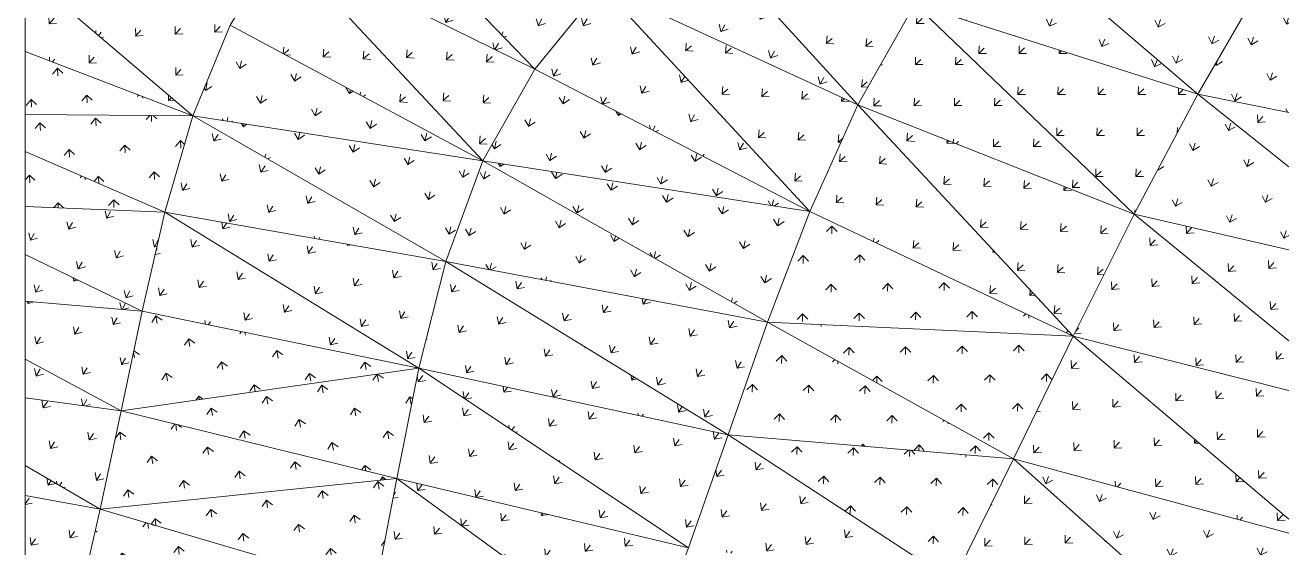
# Model space of a CAD drawing. Header units: millimetres. Extents: x -57519 to 497916, y -349472 to 446842.
# Drawn here: x 417705 to 425468, y -4904 to -1697 of the extents above; entities that cross this region are included whole.
import ezdxf

# ---------------------------------------------------------------- set-up
doc = ezdxf.new("R2010")
doc.units = ezdxf.units.MM
doc.layers.add('A-FLOR', color=192, linetype='Continuous', lineweight=5)
doc.layers.add('A-FLOR-PATT', color=8, linetype='Continuous', lineweight=5)

msp = doc.modelspace()

# ---------------------------------------------------------------- hatches: boundary and pattern name
at = {"layer": 'A-FLOR-PATT'}
h = msp.add_hatch(dxfattribs=at)
h.set_pattern_fill('FP_306', color=256, style=0, pattern_type=2)
h.set_pattern_definition([(59.568, (312824.15, -56945.98), (-59.4507, 239.24994), [47.535, -310.995]), (16.168, (312824.15, -56945.98), (-59.45066, 239.2502), [47.058, -203.92]), (103.955, (312824.15, -56945.98), (-241.0517, -69.88664), [46.224, -200.302])])
h.paths.add_polyline_path([(420836.2, -1967.5), (419669.9, -757.7), (419270.5, -1195.6), (420517.6, -1810.5)], flags=0)
h = msp.add_hatch(dxfattribs=at)
h.set_pattern_fill('FP_310', color=256, style=0, pattern_type=2)
h.set_pattern_definition([(61.664, (314125.05, -59486.15), (-67.91634, 237.1084), [47.549, -311.089]), (18.256, (314125.05, -59486.15), (-67.9138, 237.10866), [47.018, -203.745]), (105.983, (314125.05, -59486.15), (-238.1416, -78.55444), [46.246, -200.398])])
h.paths.add_polyline_path([(420836.2, -1967.5), (421249.5, -1460.8), (419669.9, -757.7), (420644.1, -1768.3)], flags=0)
h = msp.add_hatch(dxfattribs=at)
h.set_pattern_fill('FP_230', color=256, style=0, pattern_type=2)
h.set_pattern_definition([(60.544, (312697.2, -60759.77), (-64.18813, 236.55322), [47.439, -310.372]), (17.346, (312697.2, -60759.77), (-64.19025, 236.5522), [47.172, -204.412]), (105.182, (312697.2, -60759.77), (-240.143, -75.0069), [45.958, -199.149])])
h.paths.add_polyline_path([(422820.2, -2186.1), (421734.1, -993.6), (421249.5, -1460.8), (422524.8, -2049.7)], flags=0)
h = msp.add_hatch(dxfattribs=at)
h.set_pattern_fill('FP_237', color=256, style=0, pattern_type=2)
h.set_pattern_definition([(40.801, (315408, -32864.5), (27.23993, 250.4367), [47.339, -309.716]), (355.97, (315408, -32864.5), (27.23875, 250.4369), [45.684, -197.964]), (83.792, (315408, -32864.5), (-243.0453, 17.1259), [47.234, -204.68])])
h.paths.add_polyline_path([(422820.2, -2186.1), (423170.4, -1566.8), (421734.1, -993.6), (422625.9, -1972.8)], flags=0)
h = msp.add_hatch(dxfattribs=at)
h.set_pattern_fill('FP_174', color=256, style=0, pattern_type=2)
h.set_pattern_definition([(67.933, (314603.68, -69877.76), (-94.20332, 228.0641), [47.518, -310.886]), (24.456, (314603.68, -69877.76), (-94.2006, 228.06565), [47.139, -204.27]), (112.443, (314603.68, -69877.76), (-228.85184, -104.08375), [46.266, -200.488])])
h.paths.add_polyline_path([(424909.6, -2120.2), (423585.6, -985.7), (423170.4, -1566.8), (424518.8, -1995.8)], flags=0)
h = msp.add_hatch(dxfattribs=at)
h.set_pattern_fill('FP_179', color=256, style=0, pattern_type=2)
h.set_pattern_definition([(71.852, (317688.41, -74094.83), (-109.21183, 221.36423), [47.54, -311.026]), (28.385, (317688.4, -74094.83), (-109.2106, 221.36497), [47.078, -204.005]), (116.26, (317688.4, -74094.83), (-220.89448, -119.3658), [46.282, -200.556])])
h.paths.add_polyline_path([(424909.6, -2120.2), (425325.8, -1399.7), (423585.6, -985.7), (424603.4, -1857.8)], flags=0)
h = msp.add_hatch(dxfattribs=at)
h.set_pattern_fill('FP_308', color=256, style=0, pattern_type=2)
h.set_pattern_definition([(41.718, (312230.5, -31600.38), (21.12192, 251.07258), [47.465, -310.541]), (357.015, (312230.5, -31600.38), (21.12315, 251.0727), [46.207, -200.231]), (85.191, (312230.5, -31600.38), (-246.1036, 12.8321), [47.242, -204.717])])
h.paths.add_polyline_path([(420517.6, -2529.8), (419270.5, -1195.6), (418963.3, -1697.3), (420321.3, -2424.7)], flags=0)
h = msp.add_hatch(dxfattribs=at)
h.set_pattern_fill('FP_309', color=256, style=0, pattern_type=2)
h.set_pattern_definition([(41.794, (312692.17, -31589.08), (21.00178, 251.31083), [47.425, -310.279]), (356.99, (312692.17, -31589.08), (21.00337, 251.3108), [46.129, -199.893]), (85.223, (312692.17, -31589.08), (-245.68273, 12.9168), [47.285, -204.902])])
h.paths.add_polyline_path([(420517.6, -2529.8), (420836.2, -1967.5), (419270.5, -1195.6), (420419.4, -2424.7)], flags=0)
h = msp.add_hatch(dxfattribs=at)
h.set_pattern_fill('FP_397', color=256, style=0, pattern_type=2)
h.set_pattern_definition([(47.669, (314958.6, -35840.14), (-3.18798, 252.00484), [47.341, -309.726]), (2.811, (314958.6, -35840.14), (-3.18754, 252.0049), [45.738, -198.197]), (90.724, (314958.6, -35840.14), (-243.6413, -11.96057), [47.255, -204.77])])
h.paths.add_polyline_path([(418735.3, -2252.7), (418963.3, -1697.3), (417705.4, -1265.9), (417708.6, -1380.2), (418726.6, -2245.3)], flags=0)
h = msp.add_hatch(dxfattribs=at)
h.set_pattern_fill('FP_408', color=256, style=0, pattern_type=2)
h.set_pattern_definition([(47.849, (315418.44, -34829.12), (-3.58317, 252.51952), [47.208, -308.858]), (2.705, (315418.44, -34829.12), (-3.5813, 252.51935), [45.526, -197.279]), (90.813, (315418.44, -34829.12), (-242.5338, -11.4605), [47.352, -205.193])])
h.paths.add_polyline_path([(418735.3, -2252.7), (417705.4, -1377.5), (417708.6, -1859.7), (418716, -2245.3)], flags=0)
h = msp.add_hatch(dxfattribs=at)
h.set_pattern_fill('FP_228', color=256, style=0, pattern_type=2)
h.set_pattern_definition([(59.352, (310248.46, -57393.89), (-58.7978, 241.29747), [47.587, -311.336]), (15.597, (310248.46, -57393.89), (-58.7957, 241.29804), [47.064, -203.943]), (103.694, (310248.46, -57393.89), (-241.7636, -67.48766), [46.567, -201.791])])
h.paths.add_polyline_path([(422524.8, -2840.6), (421249.5, -1460.8), (420836.2, -1967.5), (422265.5, -2706.6)], flags=0)
h = msp.add_hatch(dxfattribs=at)
h.set_pattern_fill('FP_232', color=256, style=0, pattern_type=2)
h.set_pattern_definition([(41.755, (312625.96, -32676.6), (21.3419, 251.92997), [47.3, -309.461]), (356.647, (312625.96, -32676.6), (21.3383, 251.93025), [45.979, -199.243]), (85.158, (312625.96, -32676.6), (-244.80284, 14.3446), [47.406, -205.426])])
h.paths.add_polyline_path([(422524.8, -2840.6), (422820.2, -2186.1), (421249.5, -1460.8), (422265.5, -2560.1)], flags=0)
h = msp.add_hatch(dxfattribs=at)
h.set_pattern_fill('FP_137', color=256, style=0, pattern_type=2)
h.set_pattern_definition([(73.748, (317251.57, -77434.58), (-116.84143, 217.25503), [47.513, -310.854]), (30.282, (317251.57, -77434.58), (-116.8415, 217.25444), [47.146, -204.298]), (118.272, (317251.57, -77434.58), (-217.1348, -126.79287), [46.253, -200.428])])
h.paths.add_polyline_path([(425467.9, -2233.4), (425467.9, -1511.7), (425325.8, -1399.7), (424909.6, -2120.2), (425325.8, -2204.6)], flags=0)
h = msp.add_hatch(dxfattribs=at)
h.set_pattern_fill('FP_175', color=256, style=0, pattern_type=2)
h.set_pattern_definition([(44.745, (310451.42, -39114.32), (7.44724, 251.80614), [47.491, -310.71]), (0.082, (310451.42, -39114.32), (7.44563, 251.8059), [46.306, -200.658]), (88.306, (310451.42, -39114.32), (-246.9643, -0.3515), [47.234, -204.682])])
h.paths.add_polyline_path([(424518.8, -2857.4), (423170.4, -1566.8), (422820.2, -2186.1), (424476.3, -2840.6)], flags=0)
h = msp.add_hatch(dxfattribs=at)
h.set_pattern_fill('FP_181', color=256, style=0, pattern_type=2)
h.set_pattern_definition([(44.803, (310987.47, -39290.04), (7.35062, 251.98766), [47.463, -310.527]), (0.064, (310987.47, -39290.04), (7.35353, 251.98737), [46.248, -200.408]), (88.329, (310987.47, -39290.04), (-246.656, -0.27755), [47.268, -204.827])])
h.paths.add_polyline_path([(424518.8, -2857.4), (424909.6, -2120.2), (423170.4, -1566.8), (424501.2, -2840.6)], flags=0)
h = msp.add_hatch(dxfattribs=at)
h.set_pattern_fill('FP_312', color=256, style=0, pattern_type=2)
h.set_pattern_definition([(76.392, (319844, -72920.39), (-126.30763, 213.03775), [47.581, -311.296]), (32.79, (319844, -72920.4), (-126.30695, 213.0383), [47.004, -203.684]), (120.663, (319844, -72920.4), (-210.7444, -135.76317), [46.438, -201.229])])
h.paths.add_polyline_path([(420517.6, -2529.8), (418963.3, -1697.3), (418735.3, -2252.7), (420289.6, -2494.3)], flags=0)
h = msp.add_hatch(dxfattribs=at)
h.set_pattern_fill('FP_383', color=256, style=0, pattern_type=2)
h.set_pattern_definition([(272.793, (434430.66, 4029.05), (179.6664, -164.6909), [47.38, -309.981]), (229.836, (434430.66, 4029.05), (179.6677, -164.6904), [47.168, -204.396]), (317.49, (434430.66, 4029.05), (162.254, 192.2444), [45.699, -198.029])])
h.paths.add_polyline_path([(418735.3, -2252.7), (417705.4, -1858.5), (417708.6, -2245.3)], flags=0)
h = msp.add_hatch(dxfattribs=at)
h.set_pattern_fill('FP_227', color=256, style=0, pattern_type=2)
h.set_pattern_definition([(77.045, (317376.67, -76636.08), (-130.32822, 210.39297), [47.491, -310.711]), (33.363, (317376.67, -76636.08), (-130.3286, 210.393), [47.286, -204.907]), (121.776, (317376.67, -76636.08), (-210.63293, -138.69003), [46.404, -201.085])])
h.paths.add_polyline_path([(422524.8, -2840.6), (420836.2, -1967.5), (420517.6, -2529.8), (422265.5, -2800.5)], flags=0)
h = msp.add_hatch(dxfattribs=at)
h.set_pattern_fill('FP_130', color=256, style=0, pattern_type=2)
h.set_pattern_definition([(72.807, (315088.34, -75580.6), (-113.40915, 220.38058), [47.563, -311.183]), (29.138, (315088.34, -75580.6), (-113.4104, 220.38), [47.109, -204.138]), (117.23, (315088.34, -75580.6), (-219.45286, -122.3318), [46.472, -201.378])])
h.paths.add_polyline_path([(425467.9, -3076.3), (425467.9, -2566.3), (424909.6, -2120.2), (424518.8, -2857.4), (424909.6, -2947.6)], flags=0)
h = msp.add_hatch(dxfattribs=at)
h.set_pattern_fill('FP_135', color=256, style=0, pattern_type=2)
h.set_pattern_definition([(49.65, (310209.65, -46298.68), (-13.93677, 251.74061), [47.457, -310.489]), (4.897, (310209.65, -46298.68), (-13.9346, 251.7404), [46.236, -200.355]), (93.168, (310209.65, -46298.68), (-245.6912, -21.049), [47.274, -204.852])])
h.paths.add_polyline_path([(425467.9, -2566.3), (425467.9, -2233.4), (424909.6, -2120.2), (425364.2, -2483.4)], flags=0)
h = msp.add_hatch(dxfattribs=at)
h.set_pattern_fill('FP_394', color=256, style=0, pattern_type=2)
h.set_pattern_definition([(272.674, (434498.68, 3878.39), (179.3207, -164.6724), [47.352, -309.802]), (229.743, (434498.68, 3878.4), (179.3207, -164.6734), [47.196, -204.514]), (317.439, (434498.68, 3878.4), (162.657, 192.095), [45.649, -197.812])])
h.paths.add_polyline_path([(418563.5, -2843.8), (418735.3, -2252.7), (417705.4, -2245.3), (417708.6, -2474.3), (418482.5, -2808.8)], flags=0)
h = msp.add_hatch(dxfattribs=at)
h.set_pattern_fill('FP_172', color=256, style=0, pattern_type=2)
h.set_pattern_definition([(42.052, (310799.76, -34324.62), (19.6003, 252.10637), [47.329, -309.647]), (356.968, (310799.76, -34324.62), (19.60026, 252.1062), [46.09, -199.722]), (85.554, (310799.76, -34324.62), (-245.4676, 13.00365), [47.412, -205.454])])
h.paths.add_polyline_path([(424144, -3605.6), (422820.2, -2186.1), (422524.8, -2840.6), (423961.2, -3519.2)], flags=0)
h = msp.add_hatch(dxfattribs=at)
h.set_pattern_fill('FP_177', color=256, style=0, pattern_type=2)
h.set_pattern_definition([(41.975, (310662.03, -34979.43), (19.73864, 251.87797), [47.387, -310.028]), (357.012, (310662.03, -34979.43), (19.7414, 251.8774), [46.183, -200.128]), (85.519, (310662.03, -34979.43), (-245.97694, 12.83705), [47.372, -205.278])])
h.paths.add_polyline_path([(424144, -3605.6), (424518.8, -2857.4), (422820.2, -2186.1), (424063.4, -3519.2)], flags=0)
h = msp.add_hatch(dxfattribs=at)
h.set_pattern_fill('FP_296', color=256, style=0, pattern_type=2)
h.set_pattern_definition([(57.685, (312046.2, -48822.27), (-48.63045, 247.0798), [47.475, -310.603]), (13.028, (312046.2, -48822.27), (-48.63425, 247.07934), [46.198, -200.192]), (101.135, (312046.2, -48822.27), (-240.04877, -55.5411), [47.216, -204.604])])
h.paths.add_polyline_path([(420289.6, -3146.7), (418735.3, -2252.7), (418563.5, -2843.8), (420179.1, -3127.3)], flags=0)
h = msp.add_hatch(dxfattribs=at)
h.set_pattern_fill('FP_313', color=256, style=0, pattern_type=2)
h.set_pattern_definition([(76.508, (319656.38, -72656.22), (-126.64844, 213.3163), [47.598, -311.411]), (32.836, (319656.38, -72656.22), (-126.64955, 213.31524), [46.954, -203.465]), (120.698, (319656.38, -72656.22), (-210.41, -135.7845), [46.515, -201.565])])
h.paths.add_polyline_path([(420289.6, -3146.7), (420517.6, -2529.8), (418735.3, -2252.7), (420123, -3050.9)], flags=0)
h = msp.add_hatch(dxfattribs=at)
h.set_pattern_fill('FP_382', color=256, style=0, pattern_type=2)
h.set_pattern_definition([(271.467, (435034.83, 2965.1), (175.3901, -169.7424), [47.446, -310.417]), (228.518, (435034.83, 2965.1), (175.391, -169.7417), [47.054, -203.899]), (315.938, (435034.83, 2965.1), (166.2273, 188.0056), [45.765, -198.314])])
h.paths.add_polyline_path([(418563.5, -2843.8), (417705.4, -2473), (417708.6, -2808.9)], flags=0)
h = msp.add_hatch(dxfattribs=at)
h.set_pattern_fill('FP_229', color=256, style=0, pattern_type=2)
h.set_pattern_definition([(75.702, (315781.53, -73605.38), (-124.75856, 215.89243), [47.609, -311.477]), (31.748, (315781.53, -73605.38), (-124.7584, 215.89186), [47.062, -203.935]), (120.022, (315781.53, -73605.38), (-213.44186, -132.068), [46.753, -202.595])])
h.paths.add_polyline_path([(422265.5, -3519.2), (420517.6, -2529.8), (420289.6, -3146.7), (422023.5, -3473.6)], flags=0)
h = msp.add_hatch(dxfattribs=at)
h.set_pattern_fill('FP_233', color=256, style=0, pattern_type=2)
h.set_pattern_definition([(77.452, (317157.38, -75946.27), (-131.47362, 211.51274), [47.593, -311.377]), (33.546, (317157.38, -75946.27), (-131.4742, 211.51255), [47.123, -204.2]), (121.865, (317157.38, -75946.27), (-209.46175, -138.8835), [46.696, -202.349])])
h.paths.add_polyline_path([(422265.5, -3519.2), (422524.8, -2840.6), (420517.6, -2529.8), (422023.5, -3382.2)], flags=0)
h = msp.add_hatch(dxfattribs=at)
h.set_pattern_fill('FP_393', color=256, style=0, pattern_type=2)
h.set_pattern_definition([(60.649, (316487.1, -49684.91), (-59.02061, 244.21216), [47.414, -310.202]), (16.07, (316487.1, -49684.9), (-59.021, 244.2121), [45.719, -198.118]), (103.586, (316487.1, -49684.9), (-234.30946, -67.495), [47.108, -204.135])])
h.paths.add_polyline_path([(418424.3, -3452.8), (418563.5, -2843.8), (417705.4, -2808.8), (417708.6, -3106)], flags=0)
h = msp.add_hatch(dxfattribs=at)
h.set_pattern_fill('FP_298', color=256, style=0, pattern_type=2)
h.set_pattern_definition([(56.386, (311302.98, -46216.76), (-42.93267, 248.76897), [47.379, -309.973]), (11.465, (311302.98, -46216.76), (-42.9331, 248.76805), [46.062, -199.601]), (99.792, (311302.98, -46216.76), (-240.76087, -48.83003), [47.334, -205.112])])
h.paths.add_polyline_path([(420123, -3802.2), (418563.5, -2843.8), (418424.3, -3452.8), (419988.2, -3774.5)], flags=0)
h = msp.add_hatch(dxfattribs=at)
h.set_pattern_fill('FP_305', color=256, style=0, pattern_type=2)
h.set_pattern_definition([(56.334, (311440.07, -46661.77), (-42.8011, 248.6375), [47.411, -310.186]), (11.487, (311440.07, -46661.77), (-42.7994, 248.6379), [46.118, -199.845]), (99.767, (311440.07, -46661.77), (-241.0361, -48.9828), [47.305, -204.989])])
h.paths.add_polyline_path([(420123, -3802.2), (420289.6, -3146.7), (418563.5, -2843.8), (420061.3, -3764.3)], flags=0)
h = msp.add_hatch(dxfattribs=at)
h.set_pattern_fill('FP_173', color=256, style=0, pattern_type=2)
h.set_pattern_definition([(269.401, (433581.86, -5448.82), (171.9346, -176.175), [47.402, -310.123]), (225.908, (433581.86, -5448.82), (171.935, -176.1743), [47.338, -205.133]), (314.303, (433581.86, -5448.82), (175.67, 181.333), [46.157, -200.012])])
h.paths.add_polyline_path([(424144, -3605.6), (422524.8, -2840.6), (422265.5, -3519.2), (422820.2, -3544.7)], flags=0)
h = msp.add_hatch(dxfattribs=at)
h.set_pattern_fill('FP_128', color=256, style=0, pattern_type=2)
h.set_pattern_definition([(49.001, (308154.89, -45302.36), (-11.74462, 251.5923), [47.521, -310.903]), (4.382, (308154.89, -45302.36), (-11.7464, 251.59196), [46.427, -201.184]), (92.673, (308154.89, -45302.36), (-246.88735, -18.91836), [47.225, -204.641])])
h.paths.add_polyline_path([(425467.9, -3939.1), (425467.9, -3634.3), (424518.8, -2857.4), (424144, -3605.6), (424518.8, -3700)], flags=0)
h = msp.add_hatch(dxfattribs=at)
h.set_pattern_fill('FP_133', color=256, style=0, pattern_type=2)
h.set_pattern_definition([(49.076, (308841.53, -45432.97), (-11.87782, 251.82889), [47.486, -310.678]), (4.36, (308841.53, -45432.97), (-11.87814, 251.82876), [46.352, -200.86]), (92.701, (308841.53, -45432.97), (-246.4961, -18.79574), [47.27, -204.838])])
h.paths.add_polyline_path([(425467.9, -3634.3), (425467.9, -3076.3), (424518.8, -2857.4), (425039, -3283.3)], flags=0)
h = msp.add_hatch(dxfattribs=at)
h.set_pattern_fill('FP_381', color=256, style=0, pattern_type=2)
h.set_pattern_definition([(60.615, (316097.46, -49608.86), (-58.9241, 244.1367), [47.428, -310.297]), (16.076, (316097.46, -49608.86), (-58.92377, 244.1372), [45.748, -198.243]), (103.569, (316097.46, -49608.86), (-234.4504, -67.5637), [47.09, -204.057])])
h.paths.add_polyline_path([(418424.3, -3452.8), (417705.4, -3104.5), (417708.6, -3391.2)], flags=0)
h = msp.add_hatch(dxfattribs=at)
h.set_pattern_fill('FP_226', color=256, style=0, pattern_type=2)
h.set_pattern_definition([(56.747, (308803.71, -49269.53), (-45.88592, 248.33734), [47.459, -310.497]), (11.894, (308803.7, -49269.53), (-45.88593, 248.3375), [46.403, -201.078]), (100.468, (308803.7, -49269.53), (-242.1679, -51.00347), [47.351, -205.189])])
h.paths.add_polyline_path([(422023.5, -4210.7), (420289.6, -3146.7), (420123, -3802.2), (421588.3, -4117.2)], flags=0)
h = msp.add_hatch(dxfattribs=at)
h.set_pattern_fill('FP_234', color=256, style=0, pattern_type=2)
h.set_pattern_definition([(56.59, (308695.39, -50188.58), (-45.52843, 247.90502), [47.536, -311.001]), (11.942, (308695.4, -50188.58), (-45.5283, 247.9055), [46.561, -201.762]), (100.407, (308695.4, -50188.58), (-242.94843, -51.38536), [47.26, -204.791])])
h.paths.add_polyline_path([(422023.5, -4210.7), (422265.5, -3519.2), (420289.6, -3146.7), (421588.3, -3943.7)], flags=0)
h = msp.add_hatch(dxfattribs=at)
h.set_pattern_fill('FP_395', color=256, style=0, pattern_type=2)
h.set_pattern_definition([(58.831, (315230.74, -46927.11), (-51.34092, 246.48816), [47.343, -309.743]), (14.039, (315230.74, -46927.11), (-51.34016, 246.4882), [45.643, -197.784]), (101.765, (315230.74, -46927.11), (-236.1565, -59.0473), [47.208, -204.57])])
h.paths.add_polyline_path([(418295.4, -4062.8), (418424.3, -3452.8), (417705.4, -3390.9), (417708.6, -3749.3)], flags=0)
h = msp.add_hatch(dxfattribs=at)
h.set_pattern_fill('FP_295', color=256, style=0, pattern_type=2)
h.set_pattern_definition([(279.974, (425172.39, 9731.76), (201.0224, -140.953), [47.352, -309.799]), (236.569, (425172.4, 9731.76), (201.0234, -140.952), [47.361, -205.232]), (324.963, (425172.4, 9731.76), (139.162, 210.8015), [46.034, -199.481])])
h.paths.add_polyline_path([(418295.4, -4062.8), (420123, -3802.2), (418424.3, -3452.8), (418312.2, -3983.3)], flags=0)
h = msp.add_hatch(dxfattribs=at)
h.set_pattern_fill('FP_171', color=256, style=0, pattern_type=2)
h.set_pattern_definition([(267.842, (434535.28, -6574.38), (166.2713, -181.1605), [47.448, -310.426]), (224.471, (434535.28, -6574.38), (166.27, -181.1614), [47.229, -204.658]), (312.546, (434535.28, -6574.38), (179.7474, 176.4597), [46.106, -199.791])])
h.paths.add_polyline_path([(423776.1, -4358.7), (422265.5, -3519.2), (422023.5, -4210.7), (422820.2, -4278)], flags=0)
h = msp.add_hatch(dxfattribs=at)
h.set_pattern_fill('FP_178', color=256, style=0, pattern_type=2)
h.set_pattern_definition([(268.947, (434018.71, -6199.22), (170.5926, -175.9377), [47.272, -309.279]), (225.546, (434018.7, -6199.22), (170.593, -175.9376), [47.427, -205.516]), (314.117, (434018.7, -6199.22), (177.1435, 180.555), [45.949, -199.114])])
h.paths.add_polyline_path([(423776.1, -4358.7), (424144, -3605.6), (422265.5, -3519.2), (423509.8, -4210.7)], flags=0)
h = msp.add_hatch(dxfattribs=at)
h.set_pattern_fill('FP_129', color=256, style=0, pattern_type=2)
h.set_pattern_definition([(48.113, (307591.81, -43588.25), (-7.75868, 251.93216), [47.499, -310.759]), (3.424, (307591.81, -43588.25), (-7.7564, 251.9325), [46.387, -201.009]), (91.764, (307591.81, -43588.25), (-246.95413, -14.77793), [47.26, -204.792])])
h.paths.add_polyline_path([(425467.9, -4814.8), (425467.9, -4728.7), (424144, -3605.6), (423776.1, -4358.7), (424759.8, -4623.9)], flags=0)
h = msp.add_hatch(dxfattribs=at)
h.set_pattern_fill('FP_134', color=256, style=0, pattern_type=2)
h.set_pattern_definition([(48.097, (307950.32, -44060.74), (-7.73076, 251.88104), [47.506, -310.808]), (3.429, (307950.32, -44060.74), (-7.7303, 251.8816), [46.403, -201.079]), (91.758, (307950.32, -44060.74), (-247.03813, -14.8036), [47.25, -204.75])])
h.paths.add_polyline_path([(425467.9, -4728.7), (425467.9, -3939.1), (424144, -3605.6), (425344.4, -4623.9)], flags=0)
h = msp.add_hatch(dxfattribs=at)
h.set_pattern_fill('FP_384', color=256, style=0, pattern_type=2)
h.set_pattern_definition([(58.68, (314655.79, -47320.58), (-50.92262, 246.13252), [47.42, -310.242]), (14.081, (314655.8, -47320.58), (-50.92055, 246.133), [45.784, -198.396]), (101.689, (314655.8, -47320.58), (-236.84147, -59.40895), [47.127, -204.218])])
h.paths.add_polyline_path([(418295.4, -4062.8), (417705.4, -3747.6), (417708.6, -3983.7)], flags=0)
h = msp.add_hatch(dxfattribs=at)
h.set_pattern_fill('FP_303', color=256, style=0, pattern_type=2)
h.set_pattern_definition([(280.024, (425035.86, 9802.34), (201.1775, -140.9881), [47.369, -309.908]), (236.605, (425035.86, 9802.34), (201.1755, -140.9907), [47.349, -205.177]), (324.976, (425035.86, 9802.34), (138.992, 210.833), [46.062, -199.601])])
h.paths.add_polyline_path([(419988.2, -4479.9), (420123, -3802.2), (418295.4, -4062.8), (419855.3, -4447.2)], flags=0)
h = msp.add_hatch(dxfattribs=at)
h.set_pattern_fill('FP_218', color=256, style=0, pattern_type=2)
h.set_pattern_definition([(54.837, (308884.89, -45825.16), (-37.02063, 250.2203), [47.339, -309.712]), (9.745, (308884.89, -45825.16), (-37.01836, 250.2206), [46.163, -200.038]), (98.416, (308884.89, -45825.16), (-242.64736, -41.67547), [47.427, -205.517])])
h.paths.add_polyline_path([(421779.9, -4903.9), (420123, -3802.2), (419988.2, -4479.9), (421588.3, -4858.6)], flags=0)
h = msp.add_hatch(dxfattribs=at)
h.set_pattern_fill('FP_224', color=256, style=0, pattern_type=2)
h.set_pattern_definition([(54.581, (308342.88, -47277.6), (-36.42596, 249.5347), [47.503, -310.787]), (9.866, (308342.88, -47277.6), (-36.425, 249.5341), [46.451, -201.287]), (98.305, (308342.88, -47277.6), (-244.07315, -42.4487), [47.284, -204.895])])
h.paths.add_polyline_path([(421779.9, -4903.9), (422023.5, -4210.7), (420123, -3802.2), (421588.3, -4776.5)], flags=0)
h = msp.add_hatch(dxfattribs=at)
h.set_pattern_fill('FP_389', color=256, style=0, pattern_type=2)
h.set_pattern_definition([(57.201, (313866.52, -44756.93), (-44.62911, 248.0957), [47.314, -309.55]), (12.299, (313866.52, -44756.93), (-44.6289, 248.0954), [45.662, -197.868]), (100.198, (313866.52, -44756.93), (-237.9402, -51.87697), [47.265, -204.813])])
h.paths.add_polyline_path([(418165.5, -4666.7), (418295.4, -4062.8), (417705.4, -3983.3), (417708.6, -4401.9), (418091.7, -4623.9)], flags=0)
h = msp.add_hatch(dxfattribs=at)
h.set_pattern_fill('FP_297', color=256, style=0, pattern_type=2)
h.set_pattern_definition([(277.931, (426392.48, 8020.9), (195.8483, -148.579), [47.396, -310.086]), (234.509, (426392.48, 8020.9), (195.8503, -148.5775), [47.32, -205.053]), (322.815, (426392.48, 8020.9), (146.5213, 205.4843), [46.093, -199.737])])
h.paths.add_polyline_path([(418165.5, -4666.7), (419988.2, -4479.9), (418295.4, -4062.8), (418174.7, -4623.9)], flags=0)
h = msp.add_hatch(dxfattribs=at)
h.set_pattern_fill('FP_165', color=256, style=0, pattern_type=2)
h.set_pattern_definition([(54.312, (311090.98, -47885), (-32.79915, 249.36672), [47.443, -310.394]), (9.695, (311090.98, -47885), (-32.7957, 249.3675), [45.947, -199.104]), (97.493, (311090.98, -47885), (-241.55085, -41.26987), [47.159, -204.356])])
h.paths.add_polyline_path([(423405.9, -5111), (422023.5, -4210.7), (421779.9, -4903.9), (422023.5, -4935)], flags=0)
h = msp.add_hatch(dxfattribs=at)
h.set_pattern_fill('FP_169', color=256, style=0, pattern_type=2)
h.set_pattern_definition([(267.137, (435096.5, -7702.7), (164.1978, -180.9522), [47.28, -309.331]), (223.91, (435096.5, -7702.7), (164.196, -180.9526), [47.37, -205.271]), (312.22, (435096.5, -7702.7), (182.0113, 175.212), [45.815, -198.53])])
h.paths.add_polyline_path([(423405.9, -5111), (423776.1, -4358.7), (422023.5, -4210.7), (423088, -4903.9)], flags=0)
h = msp.add_hatch(dxfattribs=at)
h.set_pattern_fill('FP_380', color=256, style=0, pattern_type=2)
h.set_pattern_definition([(56.968, (313111.62, -45504.86), (-44.01305, 247.51812), [47.439, -310.37]), (12.377, (313111.62, -45504.86), (-44.01564, 247.51724), [45.89, -198.856]), (100.083, (313111.62, -45504.86), (-239.0581, -52.4582), [47.138, -204.263])])
h.paths.add_polyline_path([(418165.5, -4666.7), (417705.4, -4400), (417708.6, -4583.1), (417931.8, -4623.9)], flags=0)
h = msp.add_hatch(dxfattribs=at)
h.set_pattern_fill('FP_127', color=256, style=0, pattern_type=2)
h.set_pattern_definition([(46.863, (307353.91, -41499.87), (-1.98462, 252.11554), [47.476, -310.608]), (2.131, (307353.91, -41499.87), (-1.98414, 252.1156), [46.311, -200.683]), (90.451, (307353.91, -41499.87), (-246.82335, -9.1851), [47.273, -204.85])])
h.paths.add_polyline_path([(425198.9, -5622.9), (423776.1, -4358.7), (423405.9, -5111), (424144, -5321.7)], flags=0)
h = msp.add_hatch(dxfattribs=at)
h.set_pattern_fill('FP_131', color=256, style=0, pattern_type=2)
h.set_pattern_definition([(70.937, (312322.72, -72519.87), (-106.12816, 224.34536), [47.578, -311.278]), (27.211, (312322.72, -72519.87), (-106.1285, 224.3454), [47.086, -204.039]), (115.317, (312322.72, -72519.87), (-223.33274, -114.83185), [46.534, -201.647])])
h.paths.add_polyline_path([(425198.9, -5622.9), (425467.9, -5128.4), (425467.9, -4814.8), (423776.1, -4358.7), (424622.8, -5111)], flags=0)
h = msp.add_hatch(dxfattribs=at)
h.set_pattern_fill('FP_302', color=256, style=0, pattern_type=2)
h.set_pattern_definition([(278.018, (426149.22, 8144.43), (196.1127, -148.6233), [47.421, -310.248]), (234.573, (426149.22, 8144.43), (196.1136, -148.622), [47.297, -204.956]), (322.844, (426149.22, 8144.43), (146.2214, 205.55), [46.138, -199.93])])
h.paths.add_polyline_path([(419855.3, -5163.3), (419988.2, -4479.9), (418165.5, -4666.7), (418295.4, -4704.9)], flags=0)
h = msp.add_hatch(dxfattribs=at)
h.set_pattern_fill('FP_217', color=256, style=0, pattern_type=2)
h.set_pattern_definition([(52.549, (309467.27, -42201.67), (-26.17594, 251.72662), [47.227, -308.981]), (7.29, (309467.27, -42201.67), (-26.17664, 251.7272), [45.892, -198.866]), (95.937, (309467.27, -42201.67), (-242.7797, -31.0585), [47.453, -205.631])])
h.paths.add_polyline_path([(421516.2, -5587.9), (419988.2, -4479.9), (419855.3, -5163.3), (420123, -5231.7)], flags=0)
h = msp.add_hatch(dxfattribs=at)
h.set_pattern_fill('FP_223', color=256, style=0, pattern_type=2)
h.set_pattern_definition([(52.203, (308506.77, -44123.54), (-25.3748, 250.7942), [47.478, -310.622]), (7.486, (308506.77, -44123.54), (-25.37664, 250.7934), [46.303, -200.644]), (95.778, (308506.77, -44123.54), (-244.84187, -32.17374), [47.264, -204.81])])
h.paths.add_polyline_path([(421516.2, -5587.9), (421779.9, -4903.9), (419988.2, -4479.9), (420930.6, -5163.3)], flags=0)
h = msp.add_hatch(dxfattribs=at)
h.set_pattern_fill('FP_387', color=256, style=0, pattern_type=2)
h.set_pattern_definition([(55.781, (312398.76, -43001), (-38.94792, 249.25277), [47.311, -309.532]), (10.825, (312398.76, -43001), (-38.9472, 249.2527), [45.743, -198.22]), (98.881, (312398.76, -43001), (-239.62216, -45.81885), [47.302, -204.975])])
h.paths.add_polyline_path([(418029.6, -5263.4), (418165.5, -4666.7), (417705.4, -4582.5), (417708.6, -5064.2), (417868.2, -5163.3)], flags=0)
h = msp.add_hatch(dxfattribs=at)
h.set_pattern_fill('FP_294', color=256, style=0, pattern_type=2)
h.set_pattern_definition([(275.43, (427912.88, 5754.22), (189.1965, -157.5564), [47.437, -310.355]), (231.972, (427912.88, 5754.22), (189.1946, -157.559), [47.28, -204.879]), (320.213, (427912.88, 5754.22), (155.341, 198.6285), [46.164, -200.045])])
h.paths.add_polyline_path([(418029.6, -5263.4), (419855.3, -5163.3), (418165.5, -4666.7), (418046.4, -5189.4)], flags=0)

# ---------------------------------------------------------------- linework, layer by layer
at = {"layer": 'A-FLOR'}
for p, q in [((417705.4, 3129.5), (417705.4, -3983.3)), ((420836.2, -1967.5), (419669.9, -757.7)), ((422820.2, -2186.1), (421734.1, -993.6)), ((424909.6, -2120.2), (423585.6, -985.7)), ((418963.3, -1697.3), (419270.5, -1195.6)), ((419270.5, -1195.6), (420836.2, -1967.5)), ((420517.6, -2529.8), (419270.5, -1195.6)), ((417705.4, -1377.5), (418735.3, -2252.7)), ((420836.2, -1967.5), (421249.5, -1460.8)), ((422524.8, -2840.6), (421249.5, -1460.8)), ((421249.5, -1460.8), (422820.2, -2186.1)), ((424909.6, -2120.2), (425325.8, -1399.7)), ((422820.2, -2186.1), (423170.4, -1566.8)), ((424518.8, -2857.4), (423170.4, -1566.8)), ((423170.4, -1566.8), (424909.6, -2120.2)), ((418735.3, -2252.7), (418963.3, -1697.3)), ((418963.3, -1697.3), (420517.6, -2529.8)), ((418735.3, -2252.7), (417705.4, -1858.5)), ((420517.6, -2529.8), (420836.2, -1967.5)), ((422524.8, -2840.6), (420836.2, -1967.5)), ((424518.8, -2857.4), (424909.6, -2120.2)), ((425467.9, -2566.3), (424909.6, -2120.2)), ((425467.9, -2233.4), (424909.6, -2120.2)), ((417705.4, -2245.3), (418735.3, -2252.7)), ((422524.8, -2840.6), (422820.2, -2186.1)), ((424144, -3605.6), (422820.2, -2186.1)), ((422820.2, -2186.1), (424518.8, -2857.4)), ((418735.3, -2252.7), (418563.5, -2843.8)), ((420289.6, -3146.7), (418735.3, -2252.7)), ((418735.3, -2252.7), (420517.6, -2529.8)), ((418563.5, -2843.8), (417705.4, -2473)), ((420289.6, -3146.7), (420517.6, -2529.8)), ((420517.6, -2529.8), (422524.8, -2840.6)), ((422265.5, -3519.2), (420517.6, -2529.8)), ((417705.4, -2808.8), (418563.5, -2843.8)), ((418563.5, -2843.8), (418424.3, -3452.8)), ((418563.5, -2843.8), (420289.6, -3146.7)), ((420123, -3802.2), (418563.5, -2843.8)), ((422524.8, -2840.6), (422265.5, -3519.2)), ((422524.8, -2840.6), (424144, -3605.6)), ((424518.8, -2857.4), (424144, -3605.6)), ((425467.9, -3634.3), (424518.8, -2857.4)), ((424518.8, -2857.4), (425467.9, -3076.3)), ((418424.3, -3452.8), (417705.4, -3104.5)), ((420123, -3802.2), (420289.6, -3146.7)), ((422023.5, -4210.7), (420289.6, -3146.7)), ((420289.6, -3146.7), (422265.5, -3519.2)), ((417705.4, -3390.9), (418424.3, -3452.8)), ((418424.3, -3452.8), (418295.4, -4062.8)), ((420123, -3802.2), (418424.3, -3452.8)), ((422265.5, -3519.2), (422023.5, -4210.7)), ((423776.1, -4358.7), (422265.5, -3519.2)), ((422265.5, -3519.2), (424144, -3605.6)), ((424144, -3605.6), (423776.1, -4358.7)), ((424144, -3605.6), (425467.9, -3939.1)), ((425467.9, -4728.7), (424144, -3605.6)), ((418295.4, -4062.8), (417705.4, -3747.6)), ((418295.4, -4062.8), (420123, -3802.2)), ((419988.2, -4479.9), (420123, -3802.2)), ((421779.9, -4903.9), (420123, -3802.2)), ((422023.5, -4210.7), (420123, -3802.2)), ((417705.4, -3983.3), (417705.4, -8973.7)), ((417705.4, -3983.3), (418295.4, -4062.8)), ((418295.4, -4062.8), (418165.5, -4666.7)), ((419988.2, -4479.9), (418295.4, -4062.8)), ((422023.5, -4210.7), (421779.9, -4903.9)), ((423405.9, -5111), (422023.5, -4210.7)), ((423776.1, -4358.7), (422023.5, -4210.7)), ((418165.5, -4666.7), (417705.4, -4400)), ((423776.1, -4358.7), (423405.9, -5111)), ((425198.9, -5622.9), (423776.1, -4358.7)), ((423776.1, -4358.7), (425467.9, -4814.8)), ((418165.5, -4666.7), (419988.2, -4479.9)), ((419855.3, -5163.3), (419988.2, -4479.9)), ((421516.2, -5587.9), (419988.2, -4479.9)), ((419988.2, -4479.9), (421779.9, -4903.9)), ((417705.4, -4582.5), (418165.5, -4666.7)), ((418029.6, -5263.4), (418165.5, -4666.7)), ((419855.3, -5163.3), (418165.5, -4666.7)), ((421779.9, -4903.9), (421516.2, -5587.9))]:
    msp.add_line(p, q, dxfattribs=at)

doc.saveas('drawing.dxf')
